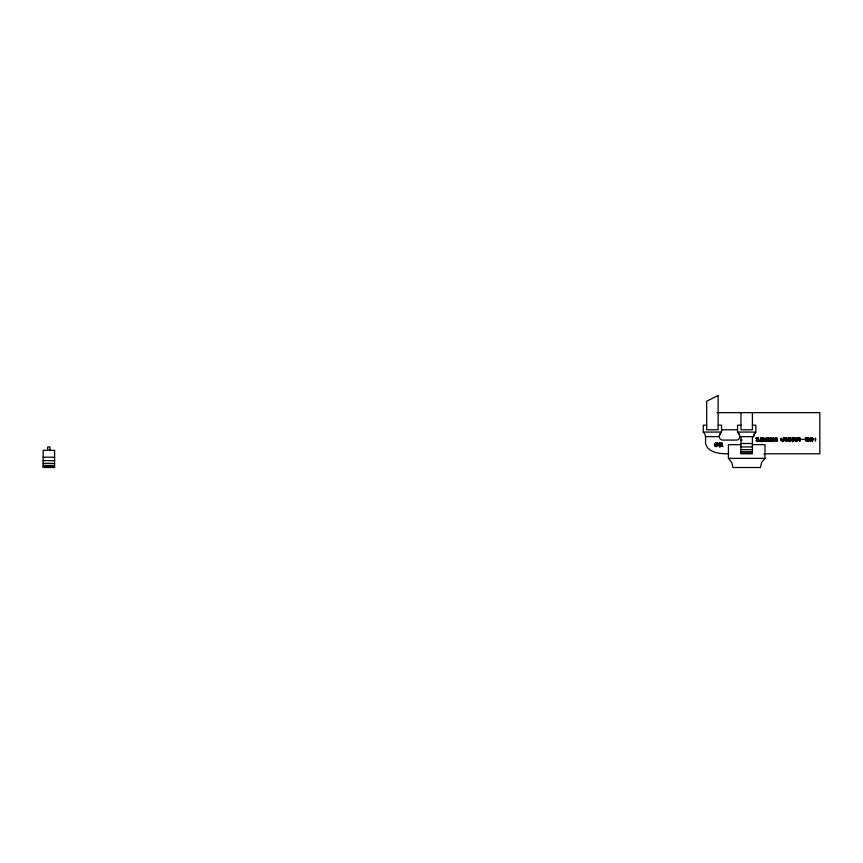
<?xml version="1.0" encoding="UTF-8"?>
<svg xmlns="http://www.w3.org/2000/svg" width="863" height="863" viewBox="0 0 863 863"><rect width="100%" height="100%" fill="white"/><g stroke="black" fill="none" stroke-linecap="round" stroke-linejoin="round"><path stroke-width="1.29" d="M775.772 440.874L775.751 441.64L775.751 439.677L775.772 440.777L774.596 440.874M786.171 439.504L786.193 438.749M785.179 440.259L784.866 437.714L784.316 438.836L783.496 438.08C785.265 437.347 781.802 438.21 783.302 440.238M785.406 440.259L785.125 438.803M763.982 439.116L763.097 440.864A2.395 2.395 0 0 1 762.525 441.576L762.827 439.202M786.139 440.259L785.891 439.591M706.689 425.211L703.259 425.211L703.259 432.072L704.92 434.1L705.546 436.646L719.267 436.646A3.43 3.43 0 0 0 722.698 440.076L736.409 440.076A3.43 3.43 0 0 0 739.839 436.646L753.561 436.646L754.186 434.1L755.837 432.072L755.837 425.211L752.417 425.211M769.969 438.124C769.462 437.541 769.72 439.547 770.422 438.124M775.999 438.048C775.503 436.732 776.463 438.717 775.222 438.598L777.153 438.458L775.179 439.504C780.54 438.965 772.094 440.745 776.312 438.684L774.963 438.836L775.74 438.134M774.963 440.227L774.435 440.691L775.772 440.227M771.339 440.41L771.598 441.478L771.371 440.508L770.076 440.508L769.85 441.586L770.076 440.41M808.653 439.483L808.523 441.619L808.663 439.569L808.005 439.569M757.833 439.191L757.434 439.806M766.42 439.008L766.7 440.184L766.452 439.105L765.578 439.105L765.308 440.41L765.61 439.008M806.387 438.631L806.096 438.631M722.309 443.852L722.137 443.852M795.287 438.641L795.103 438.641M722.396 445.254L720.4 445.34M795.373 440.044L793.377 440.13M717.682 443.291L718.232 443.377L717.121 443.377M771.026 439.85L770.422 439.947M777.412 438.976L773.96 439.515L774.402 438.976M776.614 440.227L777.153 440.313L776.01 440.227M783.809 438.663L784.726 438.889M783.831 439.504L783.55 440.259M790.659 438.08L791.198 438.177L790.098 438.177M808.707 438.048L808.458 438.134M808.804 438.976L806.829 439.062M757.38 439.752L757.865 439.278L756.592 439.278M804.219 439.332L804.812 439.418L801.252 439.418M777.175 438.048L774.758 438.134M777.229 440.777L777.768 440.874L776.01 440.874M752.417 444.639L764.985 444.639L764.985 458.361L761.673 462.417L760.411 467.509L732.978 467.509L731.716 462.417L728.415 458.361L728.415 444.639L740.983 444.639M715.567 443.862L715.966 442.924L715.567 443.291M788.545 438.663L788.523 437.541L788.502 440.098M720.659 443.938L719.731 443.776M785.913 438.749L786.225 438.048L785.578 438.102M793.636 438.728L792.709 438.577M805.535 438.717L805.88 438.717C804.499 442.935 807.682 440.669 805.869 437.519L805.88 438.631M806.916 438.134L807.337 438.976M757.39 440.292L758.253 440.087L757.39 440.173M714.985 443.377L715.567 443.377L715.535 445.297M787.962 438.177L788.545 438.177M715.211 445.394L716.225 445.297M788.189 440.184L789.203 440.098M783.41 440.346L782.827 440.238L786.894 440.346L786.614 438.037L785.438 437.962M716.98 412.643L819.85 412.643L819.85 453.787L763.841 453.787M718.124 425.211L721.554 425.211L721.554 432.072A5.998 5.998 0 0 0 719.267 436.646L719.893 434.1L721.554 432.072L703.259 432.072M740.983 425.211L737.552 425.211L737.552 432.072A5.998 5.998 0 0 1 739.839 436.646L739.213 434.1L737.552 432.072L755.837 432.072A5.998 5.998 0 0 0 753.561 436.646M721.554 429.785L737.552 429.785M784.683 438.156L785.578 438.242L784.683 438.242M788.782 438.08L789.85 438.641L790.271 437.714L789.85 438.08M807.541 438.134L808.609 437.703L808.458 438.976M761.295 438.577L762.04 438.663L761.295 438.663M807.337 438.523L806.754 438.523L807.337 438.609M807.541 438.523L808.243 438.523M808.458 438.523L809.084 438.609L808.458 438.609M792.709 438.663L793.809 438.728L793.809 440.044M794.057 438.641L794.866 438.728L794.866 440.044M807.541 438.609L808.243 438.609M812.536 438.695L813.658 438.782L812.536 438.782M788.502 438.803L789.203 438.803L789.192 441.64L789.429 438.803L790.152 438.803L790.152 440.098M788.502 439.429L789.203 439.429M788.502 439.537L789.203 439.537M807.79 439.483L807.121 439.569C807.941 443.118 805.945 440.324 806.916 440.551L807.164 439.483M765.578 439.979L766.452 439.979M807.121 440.011L807.79 440.011M808.005 440.011L808.663 440.011M740.983 440.076L742.126 440.076M765.578 440.065L766.452 440.065M789.429 440.184L790.94 440.184L790.379 438.803L790.993 438.803C789.354 438.587 786.937 437.865 788.275 440.098M807.121 440.098L807.79 440.098M808.005 440.098L808.663 440.098M797.79 440.206L798.825 440.292M807.121 440.551L807.79 440.551L807.79 439.062M808.663 440.551L808.005 440.551L808.005 439.062M789.203 440.691L787.541 440.691L789.203 440.777M789.429 440.691L791.166 440.777L789.429 440.777M807.121 440.637L808.663 440.637M770.076 441.22L771.371 441.22M770.076 441.306L771.371 441.306M715.815 443.291L716.883 443.852L717.304 442.924L716.883 443.291M740.983 443.506L752.417 443.506M719.731 443.862L720.842 443.938L720.842 445.254M721.08 443.938L722.255 442.935L722.137 445.254M715.535 444.003L716.225 444.003L716.214 446.84L716.463 444.003L717.175 444.003L717.175 445.297M715.298 444.639L714.359 444.639L715.298 444.725M715.535 444.639L716.225 444.639M716.463 444.639L717.175 444.639M717.401 444.639L718.329 444.725L717.401 444.725M715.535 444.747L716.225 444.747M716.463 444.725L717.175 444.725M716.463 445.297L717.962 445.394L717.401 444.003L718.016 444.003C716.387 443.787 713.971 443.064 715.298 445.297M740.983 446.926L752.417 446.926M740.983 449.677L752.417 449.677M740.983 451.727L752.417 451.727M740.983 453.107L752.417 453.107M728.825 453.787C721.371 453.862 712.816 453.388 707.38 447.617L705.546 443.506L705.546 436.646M43.15 457.217L54.585 457.217M728.415 458.361L764.985 458.361M43.15 460.648L54.585 460.648M43.15 463.388L54.585 463.388M43.15 465.448L54.585 465.448M43.15 466.818L54.585 466.818M761.295 439.116L761.781 439.806L761.295 439.245M792.709 439.116L793.162 439.806L792.709 439.245M719.731 444.326L720.195 445.006L719.731 444.445M771.403 438.264L771.705 438.868L771.317 438.264M763.561 439.202L764.176 441.468L763.485 439.202M807.337 438.048L807.315 437.487L807.541 438.976M783.507 438.749L783.528 439.504M794.866 438.641L794.845 437.541L795.103 440.044M793.809 438.641L793.798 437.509L794.057 440.044M720.842 443.852L720.821 442.708L721.08 445.254M763.205 439.116L763.194 437.617L763.453 439.116M808.243 438.134L808.243 438.976M784.629 440.238L784.402 439.148L784.402 440.238M752.417 412.643L752.417 429.785L740.983 429.785L740.983 412.643M752.417 436.646L752.417 453.787L740.983 453.787L740.983 436.646M721.889 443.938L721.889 445.254M50.011 450.357L50.011 446.926L47.724 446.926L47.724 450.357M815.654 439.526C815.19 444.984 815.093 434.251 815.654 439.526M719.494 444.704L719.472 446.829L719.472 442.697L719.494 443.776C719.062 442.784 718.523 447.509 719.494 444.704M761.069 439.504L761.058 441.619L761.058 437.487L761.069 438.577C760.648 437.584 760.109 442.309 761.069 439.504M792.461 439.504L792.45 441.619L792.45 437.487L792.461 438.577C792.04 437.584 791.5 442.309 792.461 439.504M812.288 439.903L812.277 441.64L812.676 437.703L811.576 438.695C812.212 436.365 810.249 441.317 811.554 438.782L812.288 438.782L812.288 439.817L810.94 439.817L812.288 439.817M762.18 440.572L762.158 441.608L762.439 437.735L761.705 439.245L762.18 438.803L762.18 440.572M810.433 440.799L810.422 441.64L810.799 437.509L809.667 439.839L810.433 438.943L810.433 440.799M797.563 439.936L797.541 440.734L797.79 439.343C800.023 437.746 798.653 442.514 798.825 439.343L797.541 439.116L797.563 439.936M768.836 440.4L768.922 441.522L767.66 440.637L766.258 441.554L767.541 440.41L767.121 437.563C768.005 441.176 767.941 437.929 768.609 441.155L768.836 440.4M796.7 440.659L796.668 441.586L796.948 437.908L799.753 437.908C801.554 440.173 798.092 441.392 799.764 441.489C803.431 436.905 794.456 435.772 796.7 440.659M772.18 440.238L772.158 438.49L772.18 440.238M768.394 437.973L767.768 437.563L768.394 437.973M780.972 439.332C781.436 445.028 781.393 434.747 780.972 439.332M759.656 440.346L758.836 441.23L758.512 437.617C756.409 439.601 760.13 443.42 759.742 440.346M773.216 441.112C771.792 444.014 773.917 431.899 773.216 441.112M757.153 441.058C755.481 442.072 758.965 440.982 757.131 439.623L755.923 440.378L757.153 440.346L757.153 441.058M764.208 438.404L763.626 437.962L764.208 438.404M757.887 438.102L757.585 439.105L757.887 438.102M722.795 446.527L721.727 445.599L722.795 446.527M795.762 441.327L794.704 440.4L795.762 441.327M771.878 439.796C767.261 440.216 770.53 437.854 771.878 439.796M786.7 441.317L785.319 440.572L786.7 441.317M771.198 437.627L770.756 438.695L772.072 438.264L771.198 437.627M756.743 438.836L756.225 438.275L756.743 438.836M770.465 438.652L770.098 438.21L770.465 438.652M757.434 438.803L756.905 438.188L757.434 438.803M721.08 445.481L719.979 446.829L721.08 445.481M794.057 440.27L792.957 441.619L794.057 440.27M784.143 440.464L782.903 441.619L784.143 440.464M768.609 438.134L767.412 438.35L768.609 438.134M790.972 439.191L790.379 439.429L790.972 439.191M799.116 438.35L797.207 438.577L799.116 438.35M717.865 445.653L716.463 445.901L717.865 445.653M813.539 439.612L812.536 439.817L813.539 439.612M765.308 441.112L767.185 440.54L765.308 441.112M758.005 437.541L756.042 438.134L758.005 437.541M718.124 395.491L706.689 401.209L706.689 429.785L718.124 429.785L718.124 395.491M714.877 445.998L716.225 445.901L714.877 445.998M765.265 438.447L767.153 438.35L765.265 438.447M787.639 439.537L788.275 439.429L787.639 439.537M790.152 439.429L789.429 439.429L790.152 439.526M54.585 450.357L43.15 450.357L43.15 467.509L54.585 467.509L54.585 450.357"/></g></svg>
